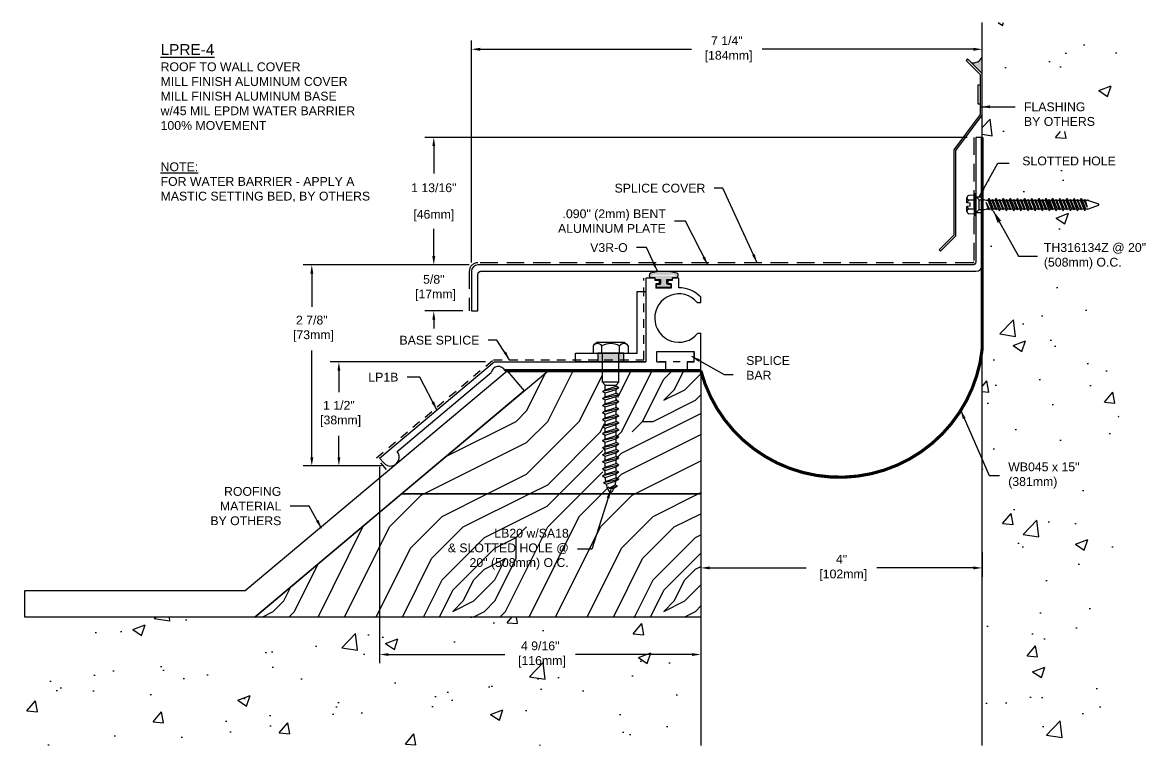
# Model space of a CAD drawing. Header units: inches. Extents: x -2.2 to 33.5, y 0.6 to 11.8.
# Drawn here: x -2.21 to 13.75, y 1.55 to 11.82 of the extents above; entities that cross this region are included whole.
import ezdxf

# ---------------------------------------------------------------- set-up
doc = ezdxf.new("R2010")
doc.units = ezdxf.units.IN
doc.header["$MEASUREMENT"] = 0
doc.linetypes.add('DASHED2', pattern=[0.375, 0.25, -0.125])
for name, color, linetype in [('ANCHORS', 4, 'Continuous'), ('CONDITIONS', 1, 'Continuous'), ('DIMENSIONS', 3, 'Continuous'), ('FILLERS', 2, 'Continuous'), ('METALS', 7, 'Continuous'), ('TEXT', 2, 'Continuous')]:
    doc.layers.add(name, color=color, linetype=linetype)
doc.styles.add('ARIAL', font='arial.ttf')
doc.styles.get("Standard").update_dxf_attribs({"font": 'arial.ttf'})
doc.dimstyles.new('Arial', dxfattribs={"dimtxt": 0.125, "dimasz": 0.125, "dimexe": 0.125, "dimexo": 0.125, "dimgap": 0.125, "dimtad": 0, "dimtih": 1, "dimtoh": 1, "dimdec": 4, "dimzin": 3, "dimdsep": 46, "dimlunit": 4, "dimtxsty": 'ARIAL', "dimcen": 0.125, "dimadec": 0, "dimazin": 0, "dimtfac": 1, "dimtdec": 4, "dimtofl": 0, "dimtmove": 0, "dimatfit": 3, "dimfxl": 0, "dimfrac": 2, "dimtolj": 1, "dimtzin": 0, "dimarcsym": 0})
doc.dimstyles.get("Standard").update_dxf_attribs({"dimtxt": 0.18, "dimasz": 0.18, "dimexe": 0.18, "dimexo": 0.0625, "dimgap": 0.09, "dimtad": 0, "dimtih": 1, "dimtoh": 1, "dimdec": 4, "dimzin": 0, "dimdsep": 46, "dimtxsty": 'Standard', "dimcen": 0.09, "dimadec": 0, "dimazin": 0, "dimtfac": 1, "dimtdec": 4, "dimtofl": 0, "dimtmove": 0, "dimatfit": 3, "dimfxl": 0, "dimtolj": 1, "dimtzin": 0, "dimarcsym": 0})
pattern_1 = [(0, (0.6, 0.15), (3, 3), [0.15, -2.85]), (90, (1.8, 1.2), (-3, 3), [0.3, -2.7]), (45, (1.2, 0.9), (3e-16, 3), [0.2121, -0.6363, 0.2121, -0.4242, 1.485, -1.27294]), (45, (0.45, 0), (3e-16, 3), [0.21213, -0.42426, 0.21213, -3.39412]), (45, (1.5, 0.3), (3e-16, 3), [0.2121, -4.0305]), (45, (1.8, 0.15), (3e-16, 3), [0.2121, -4.0305]), (45, (1.35, 0.45), (3e-16, 3), [0.2121, -4.0305]), (45, (1.2, 0.6), (3e-16, 3), [0.42426, -3.8184]), (45, (1.95, 2.85), (3e-16, 3), [0.4243, -3.8184]), (45, (0.9, 0.75), (3e-16, 3), [0.8485, -3.3941]), (45, (0.75, 0.9), (3e-16, 3), [0.8485, -3.3941]), (45, (2.7, 1.8), (3e-16, 3), [0.8485, -3.3941]), (45, (0.6, 1.2), (3e-16, 3), [0.6364, -3.60624]), (45, (0, 1.65), (3e-16, 3), [0.6364, -3.60624]), (45, (0.3, 1.35), (3e-16, 3), [0.6364, -3.60624]), (45, (2.25, 2.25), (3e-16, 3), [1.0607, -3.182]), (45, (1.95, 2.4), (3e-16, 3), [1.06066, -3.182]), (45, (2.25, 1.65), (3e-16, 3), [1.4849, -2.7577]), (26.565, (0.9, 0.45), (3, 1e-09), [0.3354, -6.3728]), (26.565, (1.5, 1.35), (3, 1e-09), [0.3354, -6.3728]), (26.565, (1.35, 1.05), (3, 1e-09), [0.3354, -6.3728]), (26.565, (0.75, 0.15), (3, 1e-09), [0.6708, -6.0374]), (26.565, (1.35, 1.5), (3, 1e-09), [1.00623, -5.702]), (26.565, (1.05, 1.65), (3, 1e-09), [1.34164, -5.36656]), (26.565, (0.75, 1.8), (3, 1e-09), [1.34164, -5.36656]), (26.565, (0.3, 2.7), (3, 1e-09), [1.34164, -5.36656]), (26.565, (0.3, 2.4), (3, 1e-09), [1.67705, -5.03115]), (26.565, (0.45, 2.1), (3, 1e-09), [1.67705, -5.03115]), (63.435, (1.5, 0.9), (2e-10, 3), [0.3354, -6.3728]), (63.435, (1.05, 0.6), (2e-10, 3), [0.3354, -6.3728]), (63.435, (0.6, 0.15), (2e-10, 3), [0.6708, -6.0374]), (63.435, (1.5, 0.6), (2e-10, 3), [0.6708, -6.0374]), (63.435, (0.3, 0), (2e-10, 3), [1.00623, -5.702]), (63.435, (0, 0), (2e-10, 3), [1.34164, -5.36656]), (63.435, (2.7, 0.15), (2e-10, 3), [1.34164, -5.36656]), (63.435, (1.65, 0.45), (2e-10, 3), [1.34164, -5.36656]), (63.435, (2.25, 0.15), (2e-10, 3), [1.67705, -5.03115]), (63.435, (1.95, 0.3), (2e-10, 3), [1.67705, -5.03115])]

# ---------------------------------------------------------------- blocks, each defined once
blk = doc.blocks.new('*D0')
at = {"layer": 'Defpoints', "color": 0}
for p in [(7.429, 4.418), (11.429, 4.418), (11.429, 4.07)]:
    blk.add_point(p, dxfattribs=at)
at = {"layer": 'DIMENSIONS', "color": 0, "lineweight": -2}
for p, q in [((7.429, 4.293), (7.429, 3.945)), ((11.429, 4.293), (11.429, 3.945)), ((7.554, 4.07), (8.928, 4.07)), ((11.304, 4.07), (9.931, 4.07))]:
    blk.add_line(p, q, dxfattribs=at)
at = {"layer": 'DIMENSIONS', "color": 0}
for points in [[(7.554, 4.091), (7.554, 4.049), (7.429, 4.07)], [(11.304, 4.091), (11.304, 4.049), (11.429, 4.07)]]:
    blk.add_solid(points, dxfattribs=at)
at = {"layer": 'DIMENSIONS', "color": 0, "insert": (9.429, 4.07), "char_height": 0.125, "attachment_point": 5, "style": 'ARIAL'}
blk.add_mtext('\\A1;4"\\P [102mm]', dxfattribs=at)
blk = doc.blocks.new('*D1')
at = {"layer": 'Defpoints', "color": 0}
for p in [(11.429, 11.438), (11.429, 10.337), (4.169, 8.284)]:
    blk.add_point(p, dxfattribs=at)
at = {"layer": 'DIMENSIONS', "color": 0, "lineweight": -2}
for p, q in [((4.169, 8.409), (4.169, 11.563)), ((11.429, 10.462), (11.429, 11.563)), ((4.294, 11.438), (7.298, 11.438)), ((11.304, 11.438), (8.301, 11.438))]:
    blk.add_line(p, q, dxfattribs=at)
at = {"layer": 'DIMENSIONS', "color": 0}
for points in [[(4.294, 11.459), (4.294, 11.417), (4.169, 11.438)], [(11.304, 11.459), (11.304, 11.417), (11.429, 11.438)]]:
    blk.add_solid(points, dxfattribs=at)
at = {"layer": 'DIMENSIONS', "color": 0, "insert": (7.799, 11.438), "char_height": 0.125, "attachment_point": 5, "style": 'ARIAL'}
blk.add_mtext('\\A1;7 1/4"\\P [184mm]', dxfattribs=at)
blk = doc.blocks.new('TH-316134')
for p, q in [((-0.157, 0.019), (0.157, 0.019)), ((-0.157, 0), (-0.157, 0.019)), ((-0.157, 0), (0.157, 0)), ((-0.135, 0.029), (-0.129, 0.1)), ((-0.115, 0), (-0.07, -0.045)), ((-0.097, 0.127), (-0.027, 0.127)), ((-0.065, 0.019), (-0.065, 0.1)), ((-0.023, 0.083), (-0.027, 0.127)), ((-0.023, 0.083), (0.023, 0.083)), ((0.023, 0.083), (0.027, 0.127)), ((0.027, 0.127), (0.097, 0.127)), ((0.064, 0.019), (0.064, 0.1)), ((0.115, 0), (0.07, -0.045)), ((0.135, 0.029), (0.129, 0.1)), ((0.157, 0.019), (0.157, 0)), ((-0.074, -0.184), (0.032, -0.147)), ((-0.07, -0.045), (0.07, -0.045)), ((-0.07, -0.045), (-0.07, -0.112)), ((-0.069, -0.122), (-0.063, -0.148)), ((0.032, -0.147), (-0.062, -0.19)), ((-0.062, -0.177), (0.032, -0.147)), ((-0.062, -0.157), (-0.062, -0.177)), ((0.062, -0.157), (0.062, -0.171)), ((0.069, -0.122), (0.063, -0.148)), ((0.07, -0.045), (0.07, -0.112)), ((-0.086, -0.234), (0.086, -0.184)), ((-0.086, -0.234), (-0.062, -0.221)), ((-0.086, -0.234), (-0.062, -0.247)), ((-0.086, -0.336), (0.086, -0.285)), ((-0.074, -0.184), (-0.062, -0.177)), ((-0.074, -0.184), (-0.062, -0.19)), ((-0.074, -0.285), (0.074, -0.234)), ((-0.074, -0.285), (-0.062, -0.279)), ((-0.074, -0.285), (-0.062, -0.291)), ((0.062, -0.171), (-0.062, -0.221)), ((-0.062, -0.19), (-0.062, -0.221)), ((0.062, -0.197), (-0.062, -0.247)), ((-0.062, -0.279), (0.062, -0.228)), ((0.062, -0.241), (-0.062, -0.291)), ((-0.062, -0.247), (-0.062, -0.279)), ((0.062, -0.272), (-0.062, -0.323)), ((-0.062, -0.291), (-0.062, -0.323)), ((0.062, -0.298), (-0.062, -0.349)), ((0.086, -0.184), (0.062, -0.171)), ((0.086, -0.184), (0.062, -0.197)), ((0.062, -0.197), (0.062, -0.228)), ((0.074, -0.234), (0.062, -0.228)), ((0.074, -0.234), (0.062, -0.241)), ((0.062, -0.241), (0.062, -0.272)), ((0.086, -0.285), (0.062, -0.272)), ((0.086, -0.285), (0.062, -0.298)), ((0.062, -0.298), (0.062, -0.33)), ((-0.086, -0.336), (-0.062, -0.323)), ((-0.086, -0.336), (-0.062, -0.349)), ((-0.086, -0.437), (0.086, -0.387)), ((-0.086, -0.437), (-0.062, -0.425)), ((-0.086, -0.437), (-0.062, -0.45)), ((-0.074, -0.387), (0.074, -0.336)), ((-0.074, -0.387), (-0.062, -0.381)), ((-0.074, -0.387), (-0.062, -0.393)), ((-0.074, -0.488), (0.074, -0.437)), ((-0.062, -0.381), (0.062, -0.33)), ((0.062, -0.342), (-0.062, -0.393)), ((-0.062, -0.349), (-0.062, -0.381)), ((0.062, -0.374), (-0.062, -0.425)), ((-0.062, -0.393), (-0.062, -0.425)), ((0.062, -0.4), (-0.062, -0.45)), ((-0.062, -0.482), (0.062, -0.431)), ((0.062, -0.444), (-0.062, -0.494)), ((-0.062, -0.45), (-0.062, -0.482)), ((0.062, -0.475), (-0.062, -0.526)), ((0.074, -0.336), (0.062, -0.33)), ((0.074, -0.336), (0.062, -0.342)), ((0.062, -0.342), (0.062, -0.374)), ((0.086, -0.387), (0.062, -0.374)), ((0.086, -0.387), (0.062, -0.4)), ((0.062, -0.4), (0.062, -0.431)), ((0.074, -0.437), (0.062, -0.431)), ((0.074, -0.437), (0.062, -0.444)), ((0.062, -0.444), (0.062, -0.475)), ((0.086, -0.488), (0.062, -0.475)), ((-0.086, -0.539), (0.086, -0.488)), ((-0.086, -0.539), (-0.062, -0.526)), ((-0.086, -0.539), (-0.062, -0.552)), ((-0.086, -0.641), (0.086, -0.59)), ((-0.086, -0.641), (-0.062, -0.628)), ((-0.074, -0.488), (-0.062, -0.482)), ((-0.074, -0.488), (-0.062, -0.494)), ((-0.074, -0.59), (0.074, -0.539)), ((-0.074, -0.59), (-0.062, -0.584)), ((-0.074, -0.59), (-0.062, -0.596)), ((-0.062, -0.494), (-0.062, -0.526)), ((0.062, -0.501), (-0.062, -0.552)), ((-0.062, -0.584), (0.062, -0.533)), ((0.062, -0.545), (-0.062, -0.596)), ((-0.062, -0.552), (-0.062, -0.584)), ((0.062, -0.577), (-0.062, -0.628)), ((-0.062, -0.596), (-0.062, -0.628)), ((0.062, -0.603), (-0.062, -0.654)), ((-0.062, -0.685), (0.062, -0.634)), ((0.086, -0.488), (0.062, -0.501)), ((0.062, -0.501), (0.062, -0.533)), ((0.074, -0.539), (0.062, -0.533)), ((0.074, -0.539), (0.062, -0.545)), ((0.062, -0.545), (0.062, -0.577)), ((0.086, -0.59), (0.062, -0.577)), ((0.086, -0.59), (0.062, -0.603)), ((0.062, -0.603), (0.062, -0.634)), ((0.074, -0.641), (0.062, -0.634)), ((-0.086, -0.641), (-0.062, -0.654)), ((-0.086, -0.742), (0.086, -0.691)), ((-0.086, -0.742), (-0.062, -0.729)), ((-0.086, -0.742), (-0.062, -0.755)), ((-0.086, -0.844), (0.086, -0.793)), ((-0.074, -0.691), (0.074, -0.641)), ((-0.074, -0.691), (-0.062, -0.685)), ((-0.074, -0.691), (-0.062, -0.698)), ((-0.074, -0.793), (0.074, -0.742)), ((-0.074, -0.793), (-0.062, -0.787)), ((-0.074, -0.793), (-0.062, -0.799)), ((0.062, -0.647), (-0.062, -0.698)), ((-0.062, -0.654), (-0.062, -0.685)), ((0.062, -0.678), (-0.062, -0.729)), ((-0.062, -0.698), (-0.062, -0.729)), ((0.062, -0.704), (-0.062, -0.755)), ((-0.062, -0.787), (0.062, -0.736)), ((0.062, -0.748), (-0.062, -0.799)), ((-0.062, -0.755), (-0.062, -0.787)), ((0.062, -0.78), (-0.062, -0.831)), ((0.074, -0.641), (0.062, -0.647)), ((0.062, -0.647), (0.062, -0.678)), ((0.086, -0.691), (0.062, -0.678)), ((0.086, -0.691), (0.062, -0.704)), ((0.062, -0.704), (0.062, -0.736)), ((0.074, -0.742), (0.062, -0.736)), ((0.074, -0.742), (0.062, -0.748)), ((0.062, -0.748), (0.062, -0.78)), ((0.086, -0.793), (0.062, -0.78)), ((0.086, -0.793), (0.062, -0.806)), ((-0.086, -0.844), (-0.062, -0.831)), ((-0.086, -0.844), (-0.062, -0.857)), ((-0.086, -0.945), (0.086, -0.895)), ((-0.086, -0.945), (-0.062, -0.932)), ((-0.086, -0.945), (-0.062, -0.958)), ((-0.074, -0.895), (0.074, -0.844)), ((-0.074, -0.895), (-0.062, -0.888)), ((-0.074, -0.895), (-0.062, -0.901)), ((-0.074, -0.996), (0.074, -0.945)), ((-0.062, -0.799), (-0.062, -0.831)), ((0.062, -0.806), (-0.062, -0.857)), ((-0.062, -0.888), (0.062, -0.838)), ((0.062, -0.85), (-0.062, -0.901)), ((-0.062, -0.857), (-0.062, -0.888)), ((0.062, -0.882), (-0.062, -0.932)), ((-0.062, -0.901), (-0.062, -0.932)), ((0.062, -0.907), (-0.062, -0.958)), ((-0.062, -0.99), (0.062, -0.939)), ((0.062, -0.951), (-0.062, -1.002)), ((0.062, -0.806), (0.062, -0.838)), ((0.074, -0.844), (0.062, -0.838)), ((0.074, -0.844), (0.062, -0.85)), ((0.062, -0.85), (0.062, -0.882)), ((0.086, -0.895), (0.062, -0.882)), ((0.086, -0.895), (0.062, -0.907)), ((0.062, -0.907), (0.062, -0.939)), ((0.074, -0.945), (0.062, -0.939)), ((0.074, -0.945), (0.062, -0.951)), ((0.062, -0.951), (0.062, -0.983)), ((-0.086, -1.047), (0.086, -0.996)), ((-0.086, -1.047), (-0.062, -1.034)), ((-0.086, -1.047), (-0.062, -1.06)), ((-0.086, -1.141), (0.086, -1.09)), ((-0.074, -0.996), (-0.062, -0.99)), ((-0.074, -0.996), (-0.062, -1.002)), ((-0.074, -1.09), (0.074, -1.039)), ((-0.074, -1.09), (-0.062, -1.084)), ((-0.074, -1.09), (-0.062, -1.096)), ((-0.062, -0.958), (-0.062, -0.99)), ((0.062, -0.983), (-0.062, -1.034)), ((-0.062, -1.002), (-0.062, -1.034)), ((0.062, -1.009), (-0.062, -1.06)), ((-0.062, -1.084), (0.062, -1.033)), ((0.062, -1.045), (-0.062, -1.096)), ((-0.062, -1.052), (-0.062, -1.084)), ((0.062, -1.077), (-0.062, -1.128)), ((-0.062, -1.096), (-0.062, -1.128)), ((0.062, -1.103), (-0.062, -1.154)), ((0.086, -0.996), (0.062, -0.983)), ((0.086, -0.996), (0.062, -1.009)), ((0.062, -1.001), (0.062, -1.033)), ((0.074, -1.039), (0.062, -1.033)), ((0.074, -1.039), (0.062, -1.045)), ((0.062, -1.045), (0.062, -1.077)), ((0.086, -1.09), (0.062, -1.077)), ((0.086, -1.09), (0.062, -1.103)), ((0.062, -1.103), (0.062, -1.134)), ((-0.086, -1.141), (-0.062, -1.128)), ((-0.086, -1.141), (-0.062, -1.154)), ((-0.086, -1.242), (0.086, -1.191)), ((-0.086, -1.242), (-0.062, -1.229)), ((-0.086, -1.242), (-0.062, -1.255)), ((-0.074, -1.191), (0.074, -1.141)), ((-0.074, -1.191), (-0.062, -1.185)), ((-0.074, -1.191), (-0.062, -1.198)), ((-0.074, -1.293), (0.074, -1.242)), ((-0.062, -1.185), (0.062, -1.134)), ((0.062, -1.147), (-0.062, -1.198)), ((-0.062, -1.154), (-0.062, -1.185)), ((0.062, -1.178), (-0.062, -1.229)), ((-0.062, -1.198), (-0.062, -1.229)), ((0.062, -1.204), (-0.062, -1.255)), ((-0.062, -1.287), (0.062, -1.236)), ((0.062, -1.248), (-0.062, -1.299)), ((-0.062, -1.255), (-0.062, -1.287)), ((0.074, -1.141), (0.062, -1.134)), ((0.074, -1.141), (0.062, -1.147)), ((0.062, -1.147), (0.062, -1.178)), ((0.086, -1.191), (0.062, -1.178)), ((0.086, -1.191), (0.062, -1.204)), ((0.062, -1.204), (0.062, -1.236)), ((0.074, -1.242), (0.062, -1.236)), ((0.074, -1.242), (0.062, -1.248)), ((0.062, -1.248), (0.062, -1.28)), ((-0.086, -1.344), (0.086, -1.293)), ((-0.086, -1.344), (-0.062, -1.331)), ((-0.086, -1.344), (-0.062, -1.357)), ((-0.086, -1.445), (0.086, -1.395)), ((-0.086, -1.445), (-0.062, -1.432)), ((-0.074, -1.293), (-0.062, -1.287)), ((-0.074, -1.293), (-0.062, -1.299)), ((-0.074, -1.395), (0.074, -1.344)), ((-0.074, -1.395), (-0.062, -1.388)), ((-0.074, -1.395), (-0.062, -1.401)), ((0.062, -1.28), (-0.062, -1.331)), ((-0.062, -1.299), (-0.062, -1.331)), ((0.062, -1.306), (-0.062, -1.357)), ((-0.062, -1.388), (0.062, -1.338)), ((0.062, -1.35), (-0.062, -1.401)), ((-0.062, -1.357), (-0.062, -1.388)), ((0.062, -1.382), (-0.062, -1.432)), ((-0.062, -1.401), (-0.062, -1.432)), ((0.062, -1.407), (-0.062, -1.458)), ((0.086, -1.293), (0.062, -1.28)), ((0.086, -1.293), (0.062, -1.306)), ((0.062, -1.306), (0.062, -1.338)), ((0.074, -1.344), (0.062, -1.338)), ((0.074, -1.344), (0.062, -1.35)), ((0.062, -1.35), (0.062, -1.382)), ((0.086, -1.395), (0.062, -1.382)), ((0.086, -1.395), (0.062, -1.407)), ((0.062, -1.407), (0.062, -1.439)), ((-0.086, -1.445), (-0.062, -1.458)), ((-0.086, -1.547), (0.086, -1.496)), ((-0.086, -1.547), (-0.062, -1.534)), ((-0.086, -1.547), (-0.062, -1.56)), ((-0.074, -1.496), (0.074, -1.445)), ((-0.074, -1.496), (-0.062, -1.49)), ((-0.074, -1.496), (-0.062, -1.502)), ((-0.062, -1.49), (0.062, -1.439)), ((0.062, -1.451), (-0.062, -1.502)), ((-0.062, -1.458), (-0.062, -1.49)), ((0.062, -1.483), (-0.062, -1.534)), ((-0.062, -1.502), (-0.062, -1.534)), ((0.062, -1.509), (-0.062, -1.56)), ((-0.062, -1.56), (-0.062, -1.586)), ((-0.034, -1.584), (0.062, -1.541)), ((-0.034, -1.584), (0.074, -1.547)), ((0.062, -1.553), (-0.034, -1.584)), ((0.074, -1.445), (0.062, -1.439)), ((0.074, -1.445), (0.062, -1.451)), ((0.062, -1.451), (0.062, -1.483)), ((0.086, -1.496), (0.062, -1.483)), ((0.086, -1.496), (0.062, -1.509)), ((0.062, -1.509), (0.062, -1.541)), ((0.074, -1.547), (0.062, -1.541)), ((0.074, -1.547), (0.062, -1.553)), ((0.062, -1.553), (0.062, -1.586)), ((-0.06, -1.601), (-0.01, -1.744)), ((0.06, -1.601), (0.01, -1.744))]:
    blk.add_line(p, q)
for centre, radius, start, end in [((-0.146, 0.03), 0.0112, 270, 355), ((-0.097, 0.095), 0.0327, 9.285, 170.715), ((0, 0.038), 0.0896, 107.4215, 136.0407), ((0, 0.038), 0.0896, 43.9593, 72.5785), ((0.097, 0.095), 0.0327, 9.285, 170.715), ((0.146, 0.03), 0.0112, 185, 270), ((-0.023, -0.112), 0.0465, 180, 191.9357), ((-0.109, -0.157), 0.0465, 0, 11.9357), ((0.109, -0.157), 0.0465, 168.0643, 180), ((0.023, -0.112), 0.0465, 348.0643, 0), ((-0.016, -1.586), 0.0465, 180, 199.3058), ((0.016, -1.586), 0.0465, 340.6942, 0), ((0, -1.739), 0.0106, 204.1001, 335.8999)]:
    blk.add_arc(centre, radius, start, end)
blk = doc.blocks.new('TH316134')
blk.add_blockref('TH-316134', (0, 0))
blk = doc.blocks.new('FLASHING')
at = {"layer": 'CONDITIONS'}
blk.add_hatch(color=256, dxfattribs=at).paths.add_polyline_path([(9.429, 11.696, -0.317904), (9.276, 11.618), (9.429, 11.464)])
for points in [[(9.024, 9.169), (8.816, 8.961), (8.838, 8.939), (9.055, 9.156), (9.055, 10.368), (9.429, 10.873), (9.429, 11.464), (9.221, 11.672), (9.2, 11.65), (9.398, 11.452), (9.398, 10.883), (9.024, 10.379)], [(9.371, 11.305), (9.398, 11.305), (9.398, 11.03), (9.371, 11.03)]]:
    blk.add_lwpolyline(points, close=True, dxfattribs=at)
blk.add_arc((9.297, 11.765), 0.149, 261.7227, 332.2653, dxfattribs=at)
blk = doc.blocks.new('V3RforCM')
h = blk.add_hatch(color=256)
h.paths.add_polyline_path([(6.209, 8.255, 0.579646), (6.213, 8.198), (6.276, 8.198), (6.276, 8.167), (6.355, 8.167), (6.355, 8.12), (6.349, 8.094), (6.294, 8.094), (6.294, 8.059), (6.509, 8.059), (6.509, 8.094), (6.454, 8.094), (6.448, 8.12), (6.448, 8.167), (6.526, 8.167), (6.526, 8.198), (6.59, 8.198, 0.579646), (6.594, 8.255, 0.144656)])
edge = h.paths.add_edge_path(flags=16)
edge.add_spline(control_points=[(6.246, 8.22), (6.245, 8.22), (6.2, 8.241), (6.298, 8.232), (6.401, 8.233)], knot_values=[0.028497, 0.028497, 0.028497, 0.028497, 0.032831, 0.201023, 0.201023, 0.201023, 0.201023], degree=3, periodic=0)
edge.add_spline(control_points=[(6.401, 8.233), (6.505, 8.232), (6.603, 8.241), (6.558, 8.22), (6.557, 8.22)], knot_values=[0.028497, 0.028497, 0.028497, 0.028497, 0.196688, 0.201023, 0.201023, 0.201023, 0.201023], degree=3, periodic=0)
edge.add_line((6.557, 8.22), (6.246, 8.22))
blk.add_lwpolyline([(6.594, 8.255, 0.144656), (6.209, 8.255, 0.579646), (6.213, 8.198), (6.276, 8.198), (6.276, 8.167), (6.355, 8.167), (6.355, 8.12), (6.349, 8.094), (6.294, 8.094), (6.294, 8.059), (6.509, 8.059), (6.509, 8.094), (6.454, 8.094), (6.448, 8.12), (6.448, 8.167), (6.526, 8.167), (6.526, 8.198), (6.59, 8.198, 0.579646)], format="xyb", close=True)
blk = doc.blocks.new('*D17')
at = {"layer": 'Defpoints', "color": 0}
for p in [(4.259, 8.374), (3.633, 7.721), (4.169, 7.721)]:
    blk.add_point(p, dxfattribs=at)
at = {"layer": 'DIMENSIONS', "color": 0, "lineweight": -2}
for p, q in [((3.633, 8.499), (3.633, 8.624)), ((4.134, 8.374), (3.508, 8.374)), ((4.044, 7.721), (3.508, 7.721)), ((3.633, 7.596), (3.633, 7.471))]:
    blk.add_line(p, q, dxfattribs=at)
at = {"layer": 'DIMENSIONS', "color": 0}
for points in [[(3.612, 8.499), (3.654, 8.499), (3.633, 8.374)], [(3.612, 7.596), (3.654, 7.596), (3.633, 7.721)]]:
    blk.add_solid(points, dxfattribs=at)
at = {"layer": 'DIMENSIONS', "color": 0, "insert": (3.633, 8.047), "char_height": 0.125, "attachment_point": 5, "style": 'ARIAL'}
blk.add_mtext('\\A1;5/8"\\P [17mm]', dxfattribs=at)
blk = doc.blocks.new('*D18')
at = {"layer": 'Defpoints', "color": 0}
for p in [(2.284, 6.997), (4.491, 6.997), (3.017, 5.518)]:
    blk.add_point(p, dxfattribs=at)
at = {"layer": 'DIMENSIONS', "color": 0, "lineweight": -2}
for p, q in [((4.366, 6.997), (2.159, 6.997)), ((2.284, 6.872), (2.284, 6.568)), ((2.284, 5.643), (2.284, 5.947)), ((2.892, 5.518), (2.159, 5.518))]:
    blk.add_line(p, q, dxfattribs=at)
at = {"layer": 'DIMENSIONS', "color": 0}
for points in [[(2.264, 6.872), (2.305, 6.872), (2.284, 6.997)], [(2.264, 5.643), (2.305, 5.643), (2.284, 5.518)]]:
    blk.add_solid(points, dxfattribs=at)
at = {"layer": 'DIMENSIONS', "color": 0, "insert": (2.284, 6.257), "char_height": 0.125, "attachment_point": 5, "style": 'ARIAL'}
blk.add_mtext('\\A1;1 1/2"\\P [38mm]', dxfattribs=at)
blk = doc.blocks.new('*D19')
at = {"layer": 'Defpoints', "color": 0}
for p in [(4.259, 8.374), (1.899, 5.518), (3.017, 5.518)]:
    blk.add_point(p, dxfattribs=at)
at = {"layer": 'DIMENSIONS', "color": 0, "lineweight": -2}
for p, q in [((4.134, 8.374), (1.774, 8.374)), ((1.899, 8.249), (1.899, 7.778)), ((1.899, 5.643), (1.899, 7.157)), ((2.892, 5.518), (1.774, 5.518))]:
    blk.add_line(p, q, dxfattribs=at)
at = {"layer": 'DIMENSIONS', "color": 0}
for points in [[(1.878, 8.249), (1.92, 8.249), (1.899, 8.374)], [(1.878, 5.643), (1.92, 5.643), (1.899, 5.518)]]:
    blk.add_solid(points, dxfattribs=at)
at = {"layer": 'DIMENSIONS', "color": 0, "insert": (1.899, 7.468), "char_height": 0.125, "attachment_point": 5, "style": 'ARIAL'}
blk.add_mtext('\\A1;2 7/8"\\P [73mm]', dxfattribs=at)
blk = doc.blocks.new('A$CD336')
for p, q in [((3.921, 2.673), (3.796, 2.673)), ((3.796, 2.673), (3.796, 1.485)), ((3.921, 2.673), (3.921, 2.642)), ((3.983, 2.642), (3.921, 2.642)), ((3.983, 2.595), (3.937, 2.595)), ((3.937, 2.595), (3.937, 2.533)), ((3.983, 2.642), (3.983, 2.595)), ((4.108, 2.642), (4.108, 2.595)), ((4.171, 2.642), (4.108, 2.642)), ((4.155, 2.595), (4.108, 2.595)), ((4.155, 2.595), (4.155, 2.533)), ((4.171, 2.673), (4.171, 2.642)), ((4.265, 2.673), (4.171, 2.673)), ((4.265, 2.538), (4.265, 2.673)), ((4.155, 2.533), (3.937, 2.533)), ((4.577, 2.33), (4.577, 2.404)), ((4.527, 2.33), (4.577, 2.33)), ((4.534, 1.893), (4.577, 1.893)), ((4.577, 1.36), (4.577, 1.893)), ((3.953, 1.485), (3.953, 1.63)), ((3.953, 1.63), (4.484, 1.63)), ((4.484, 1.485), (4.484, 1.63)), ((0.011, 0.119), (1.639, 1.485)), ((1.639, 1.485), (3.796, 1.485)), ((3.953, 1.485), (4.078, 1.485)), ((4.078, 1.36), (4.078, 1.485)), ((4.389, 1.485), (4.484, 1.485)), ((4.389, 1.36), (4.389, 1.485)), ((0.26, 0.21), (1.598, 1.333)), ((1.794, 1.36), (4.078, 1.36)), ((4.389, 1.36), (4.577, 1.36)), ((0.011, 0.119), (0.069, 0.05))]:
    blk.add_line(p, q)
for centre, radius, start, end in [((4.265, 2.107), 0.344, 40.4102, 321.5309), ((4.265, 2.107), 0.431, 43.6228, 90), ((1.7, 1.317), 0.103, 24.6753, 170.7749), ((0.165, 0.13), 0.125, 220, 40)]:
    blk.add_arc(centre, radius, start, end)
blk = doc.blocks.new('LP1B')
blk.add_blockref('A$CD336', (-4.265, -2.107))
blk = doc.blocks.new('LB20')
for p, q in [((-0.25, 0.102), (-0.25, 0)), ((-0.25, 0), (0.25, 0)), ((-0.19, 0.156), (-0.238, 0.116)), ((-0.19, 0.156), (0.19, 0.156)), ((-0.125, 0), (-0.125, 0.102)), ((-0.117, -0.412), (-0.117, 0)), ((0.117, -0.412), (0.117, 0)), ((0.125, 0), (0.125, 0.102)), ((0.19, 0.156), (0.238, 0.116)), ((0.25, 0.102), (0.25, 0)), ((-0.078, -0.458), (-0.117, -0.412)), ((0.117, -0.412), (-0.117, -0.412)), ((-0.078, -0.521), (-0.078, -0.458)), ((-0.078, -0.458), (0.078, -0.458)), ((-0.078, -0.521), (0.078, -0.471)), ((0.078, -0.458), (0.117, -0.412)), ((0.078, -0.471), (0.078, -0.458)), ((0.117, -0.494), (0.078, -0.471)), ((0.117, -0.494), (-0.117, -0.544)), ((-0.117, -0.544), (-0.078, -0.521)), ((-0.117, -0.544), (-0.078, -0.566)), ((0.117, -0.594), (-0.117, -0.644)), ((-0.117, -0.644), (-0.078, -0.621)), ((-0.078, -0.566), (0.078, -0.516)), ((-0.078, -0.621), (-0.078, -0.566)), ((-0.078, -0.621), (0.078, -0.571)), ((-0.078, -0.666), (0.078, -0.616)), ((0.117, -0.494), (0.078, -0.516)), ((0.078, -0.571), (0.078, -0.516)), ((0.117, -0.594), (0.078, -0.571)), ((0.117, -0.594), (0.078, -0.616)), ((0.078, -0.671), (0.078, -0.616)), ((-0.117, -0.644), (-0.078, -0.666)), ((0.117, -0.694), (-0.117, -0.744)), ((-0.117, -0.744), (-0.078, -0.721)), ((-0.117, -0.744), (-0.078, -0.766)), ((0.117, -0.794), (-0.117, -0.844)), ((-0.078, -0.721), (-0.078, -0.666)), ((-0.078, -0.721), (0.078, -0.671)), ((-0.078, -0.766), (0.078, -0.716)), ((-0.078, -0.821), (-0.078, -0.766)), ((-0.078, -0.821), (0.078, -0.771)), ((0.117, -0.694), (0.078, -0.671)), ((0.117, -0.694), (0.078, -0.716)), ((0.078, -0.771), (0.078, -0.716)), ((0.117, -0.794), (0.078, -0.771)), ((0.117, -0.794), (0.078, -0.816)), ((-0.117, -0.844), (-0.078, -0.821)), ((-0.117, -0.844), (-0.078, -0.866)), ((0.117, -0.894), (-0.117, -0.944)), ((-0.117, -0.944), (-0.078, -0.921)), ((-0.117, -0.944), (-0.078, -0.966)), ((-0.078, -0.866), (0.078, -0.816)), ((-0.078, -0.921), (-0.078, -0.866)), ((-0.078, -0.921), (0.078, -0.871)), ((-0.078, -0.966), (0.078, -0.916)), ((0.078, -0.871), (0.078, -0.816)), ((0.117, -0.894), (0.078, -0.871)), ((0.117, -0.894), (0.078, -0.916)), ((0.078, -0.971), (0.078, -0.916)), ((0.117, -0.994), (-0.117, -1.044)), ((-0.117, -1.044), (-0.078, -1.021)), ((-0.117, -1.044), (-0.078, -1.066)), ((0.117, -1.094), (-0.117, -1.144)), ((-0.078, -1.021), (-0.078, -0.966)), ((-0.078, -1.021), (0.078, -0.971)), ((-0.078, -1.066), (0.078, -1.016)), ((-0.078, -1.121), (-0.078, -1.066)), ((-0.078, -1.121), (0.078, -1.071)), ((-0.078, -1.166), (0.078, -1.116)), ((0.117, -0.994), (0.078, -0.971)), ((0.117, -0.994), (0.078, -1.016)), ((0.078, -1.071), (0.078, -1.016)), ((0.117, -1.094), (0.078, -1.071)), ((0.117, -1.094), (0.078, -1.116)), ((0.078, -1.171), (0.078, -1.116)), ((-0.117, -1.144), (-0.078, -1.121)), ((-0.117, -1.144), (-0.078, -1.166)), ((0.117, -1.194), (-0.117, -1.244)), ((-0.117, -1.244), (-0.078, -1.221)), ((-0.117, -1.244), (-0.078, -1.266)), ((-0.078, -1.221), (-0.078, -1.166)), ((-0.078, -1.221), (0.078, -1.171)), ((-0.078, -1.266), (0.078, -1.216)), ((-0.078, -1.321), (-0.078, -1.266)), ((-0.078, -1.321), (0.078, -1.271)), ((0.117, -1.194), (0.078, -1.171)), ((0.117, -1.194), (0.078, -1.216)), ((0.078, -1.271), (0.078, -1.216)), ((0.117, -1.294), (0.078, -1.271)), ((0.117, -1.294), (-0.117, -1.344)), ((-0.117, -1.344), (-0.078, -1.321)), ((-0.117, -1.344), (-0.078, -1.366)), ((0.117, -1.394), (-0.117, -1.444)), ((-0.117, -1.444), (-0.078, -1.421)), ((-0.078, -1.366), (0.078, -1.316)), ((-0.078, -1.421), (-0.078, -1.366)), ((-0.078, -1.421), (0.078, -1.371)), ((-0.078, -1.466), (0.078, -1.416)), ((0.117, -1.294), (0.078, -1.316)), ((0.078, -1.371), (0.078, -1.316)), ((0.117, -1.394), (0.078, -1.371)), ((0.117, -1.394), (0.078, -1.416)), ((0.078, -1.471), (0.078, -1.416)), ((-0.117, -1.444), (-0.078, -1.466)), ((0.117, -1.494), (-0.117, -1.544)), ((-0.117, -1.544), (-0.078, -1.521)), ((-0.117, -1.544), (-0.078, -1.566)), ((0.117, -1.594), (-0.117, -1.644)), ((-0.078, -1.521), (-0.078, -1.466)), ((-0.078, -1.521), (0.078, -1.471)), ((-0.078, -1.566), (0.078, -1.516)), ((-0.078, -1.621), (-0.078, -1.566)), ((-0.078, -1.621), (0.078, -1.571)), ((0.117, -1.494), (0.078, -1.471)), ((0.117, -1.494), (0.078, -1.516)), ((0.078, -1.571), (0.078, -1.516)), ((0.117, -1.594), (0.078, -1.571)), ((0.117, -1.594), (0.078, -1.616)), ((-0.117, -1.644), (-0.078, -1.621)), ((-0.117, -1.644), (-0.078, -1.666)), ((0.117, -1.694), (-0.117, -1.744)), ((-0.117, -1.744), (-0.078, -1.721)), ((-0.117, -1.744), (-0.078, -1.766)), ((-0.078, -1.666), (0.078, -1.616)), ((-0.078, -1.721), (-0.078, -1.666)), ((-0.078, -1.721), (0.078, -1.671)), ((-0.078, -1.766), (0.078, -1.716)), ((0.078, -1.671), (0.078, -1.616)), ((0.117, -1.694), (0.078, -1.671)), ((0.117, -1.694), (0.078, -1.716)), ((0.078, -1.766), (0.078, -1.716)), ((0.117, -1.794), (-0.105, -1.844)), ((-0.105, -1.844), (-0.074, -1.823)), ((-0.105, -1.844), (-0.066, -1.862)), ((-0.074, -1.823), (0.078, -1.771)), ((-0.066, -1.862), (0.075, -1.817)), ((-0.022, -1.918), (0.063, -1.874)), ((0.096, -1.893), (-0.022, -1.918)), ((0.096, -1.893), (0.047, -1.92)), ((0.096, -1.893), (0.063, -1.874)), ((0.117, -1.794), (0.075, -1.817)), ((0.117, -1.794), (0.078, -1.771)), ((-0.022, -1.918), (0.047, -1.92))]:
    blk.add_line(p, q)
for centre, radius, start, end in [((-0.188, 0.057), 0.077, 35.7751, 144.2249), ((0, -0.126), 0.26, 61.2813, 118.7187), ((0.187, 0.057), 0.077, 35.7751, 144.2249), ((0.311, -1.766), 0.389, 180, 188.3837), ((0.311, -1.766), 0.389, 194.3207, 216.9667), ((-0.311, -1.766), 0.389, 343.9655, 352.4485), ((-0.311, -1.766), 0.389, 359.2771, 0), ((-0.311, -1.766), 0.389, 323.0333, 336.7752)]:
    blk.add_arc(centre, radius, start, end)
blk = doc.blocks.new('SA18')
blk.add_lwpolyline([(-1, 0.125), (-0.125, 0.125), (-0.125, 1), (0, 1), (0, 0), (-1, 0)], close=True)
blk = doc.blocks.new('*D20')
at = {"layer": 'Defpoints', "color": 0}
for p in [(2.863, 5.631), (7.429, 4.21), (7.429, 2.84)]:
    blk.add_point(p, dxfattribs=at)
at = {"layer": 'DIMENSIONS', "color": 0, "lineweight": -2}
for p, q in [((2.863, 5.506), (2.863, 2.715)), ((7.429, 4.085), (7.429, 2.715)), ((2.988, 2.84), (4.645, 2.84)), ((7.304, 2.84), (5.648, 2.84))]:
    blk.add_line(p, q, dxfattribs=at)
at = {"layer": 'DIMENSIONS', "color": 0}
for points in [[(2.988, 2.86), (2.988, 2.819), (2.863, 2.84)], [(7.304, 2.86), (7.304, 2.819), (7.429, 2.84)]]:
    blk.add_solid(points, dxfattribs=at)
at = {"layer": 'DIMENSIONS', "color": 0, "insert": (5.146, 2.84), "char_height": 0.125, "attachment_point": 5, "style": 'ARIAL'}
blk.add_mtext('\\A1;4 9/16"\\P [116mm]', dxfattribs=at)
blk = doc.blocks.new('*D21')
at = {"layer": 'Defpoints', "color": 0}
for p in [(11.339, 10.187), (3.633, 8.374), (4.259, 8.374)]:
    blk.add_point(p, dxfattribs=at)
at = {"layer": 'DIMENSIONS', "color": 0, "lineweight": -2}
for p, q in [((11.214, 10.187), (3.508, 10.187)), ((3.633, 10.062), (3.633, 9.675)), ((3.633, 8.499), (3.633, 8.885)), ((4.134, 8.374), (3.508, 8.374))]:
    blk.add_line(p, q, dxfattribs=at)
at = {"layer": 'DIMENSIONS', "color": 0}
for points in [[(3.612, 10.062), (3.654, 10.062), (3.633, 10.187)], [(3.612, 8.499), (3.654, 8.499), (3.633, 8.374)]]:
    blk.add_solid(points, dxfattribs=at)
at = {"layer": 'DIMENSIONS', "color": 0, "char_height": 0.125, "attachment_point": 5, "style": 'ARIAL'}
for s, insert in [('\\A1;1 13/16"', (3.633, 9.47)), ('\\A1;[46mm]', (3.633, 9.075))]:
    blk.add_mtext(s, dxfattribs=dict(at, insert=insert))

msp = doc.modelspace()

# ---------------------------------------------------------------- hatches: boundary and pattern name
at = {"layer": 'CONDITIONS'}
h = msp.add_hatch(dxfattribs=at)
h.set_pattern_fill('AR-CONC', color=256, scale=0.25, style=0)
h.set_pattern_definition([(50, (2, 0), (1.79315, -0.15688), [0.1875, -2.0625]), (355, (2, 0), (-0.34688, 1.88048), [0.15, -1.65]), (100.451, (2.1494, -0.013), (1.44627, 1.7236), [0.15935, -1.75286]), (46.184, (2, 0.5), (2.6681, -0.4138), [0.28125, -3.09375]), (96.636, (2.2223, 0.4655), (2.33666, 2.4353), [0.23903, -2.6293]), (351.184, (2, 0.5), (2.33665, 2.4353), [0.225, -2.475]), (21, (2.25, 0.375), (1.49227, -1.00655), [0.1875, -2.0625]), (326, (2.25, 0.375), (0.60829, 1.81288), [0.15, -1.65]), (71.451, (2.3744, 0.2911), (2.10056, 0.80633), [0.15935, -1.75286]), (37.5, (2, 0), (0.0304, 0.832235), [0, -1.63, 0, -1.675, 0, -1.65625]), (7.5, (2, 0), (0.657674, 0.98603), [0, -0.955, 0, -1.5925, 0, -0.63125]), (327.5, (1.4425, 0), (1.334556, -0.056387), [0, -0.625, 0, -1.95, 0, -2.5875]), (317.5, (1.1925, 0), (1.457965, 0.25026), [0, -0.8125, 0, -1.295, 0, -1.8375])])
h.paths.add_polyline_path([(13.37018, 11.8187), (11.42928, 11.8187), (11.42928, 9.29708, 0.10112139), (11.44752, 9.29336), (11.46089, 9.29336), (11.47381, 9.31736), (11.48674, 9.29336), (11.51843, 9.29336), (11.52459, 9.3048), (11.53076, 9.29336), (11.56245, 9.29336), (11.57538, 9.31736), (11.5883, 9.29336), (11.61999, 9.29336), (11.62616, 9.3048), (11.63232, 9.29336), (11.66401, 9.29336), (11.67694, 9.31736), (11.68986, 9.29336), (11.72156, 9.29336), (11.72772, 9.3048), (11.73388, 9.29336), (11.76558, 9.29336), (11.7785, 9.31736), (11.79143, 9.29336), (11.82312, 9.29336), (11.82928, 9.3048), (11.83545, 9.29336), (11.86714, 9.29336), (11.88006, 9.31736), (11.89299, 9.29336), (11.92468, 9.29336), (11.93084, 9.3048), (11.93701, 9.29336), (11.9687, 9.29336), (11.98163, 9.31736), (11.99455, 9.29336), (12.02624, 9.29336), (12.03241, 9.3048), (12.03857, 9.29336), (12.07026, 9.29336), (12.08319, 9.31736), (12.09611, 9.29336), (12.12781, 9.29336), (12.13397, 9.3048), (12.14013, 9.29336), (12.17183, 9.29336), (12.18475, 9.31736), (12.19768, 9.29336), (12.22937, 9.29336), (12.23553, 9.3048), (12.2417, 9.29336), (12.27339, 9.29336), (12.28631, 9.31736), (12.29924, 9.29336), (12.32312, 9.29336), (12.32928, 9.3048), (12.33545, 9.29336), (12.36714, 9.29336), (12.38006, 9.31736), (12.39299, 9.29336), (12.42468, 9.29336), (12.43084, 9.3048), (12.43701, 9.29336), (12.4687, 9.29336), (12.48163, 9.31736), (12.49455, 9.29336), (12.52624, 9.29336), (12.53241, 9.3048), (12.53857, 9.29336), (12.57026, 9.29336), (12.58319, 9.31736), (12.59611, 9.29336), (12.62781, 9.29336), (12.63397, 9.3048), (12.64013, 9.29336), (12.67183, 9.29336), (12.68475, 9.31736), (12.69768, 9.29336), (12.72937, 9.29336), (12.73553, 9.3048), (12.7417, 9.29336), (12.77339, 9.29336), (12.78631, 9.31736), (12.79924, 9.29336), (12.83093, 9.29336), (12.83709, 9.3048), (12.84326, 9.29336), (12.88379, 9.29336), (13.0323, 9.24133, -0.77412328), (13.0323, 9.22088), (12.88379, 9.16886), (12.85002, 9.16886), (12.83709, 9.14486), (12.82417, 9.16886), (12.79248, 9.16886), (12.78631, 9.15741), (12.78015, 9.16886), (12.74846, 9.16886), (12.73553, 9.14486), (12.72261, 9.16886), (12.69091, 9.16886), (12.68475, 9.15741), (12.67859, 9.16886), (12.64689, 9.16886), (12.63397, 9.14486), (12.62104, 9.16886), (12.58935, 9.16886), (12.58319, 9.15741), (12.57702, 9.16886), (12.54533, 9.16886), (12.53241, 9.14486), (12.51948, 9.16886), (12.48779, 9.16886), (12.48163, 9.15741), (12.47546, 9.16886), (12.44377, 9.16886), (12.43084, 9.14486), (12.41792, 9.16886), (12.38623, 9.16886), (12.38006, 9.15741), (12.3739, 9.16886), (12.35002, 9.16886), (12.33709, 9.14486), (12.32417, 9.16886), (12.29248, 9.16886), (12.28631, 9.15741), (12.28015, 9.16886), (12.24846, 9.16886), (12.23553, 9.14486), (12.22261, 9.16886), (12.19091, 9.16886), (12.18475, 9.15741), (12.17859, 9.16886), (12.14689, 9.16886), (12.13397, 9.14486), (12.12104, 9.16886), (12.08935, 9.16886), (12.08319, 9.15741), (12.07702, 9.16886), (12.04533, 9.16886), (12.03241, 9.14486), (12.01948, 9.16886), (11.98779, 9.16886), (11.98163, 9.15741), (11.97546, 9.16886), (11.94377, 9.16886), (11.93084, 9.14486), (11.91792, 9.16886), (11.88623, 9.16886), (11.88006, 9.15741), (11.8739, 9.16886), (11.84221, 9.16886), (11.82928, 9.14486), (11.81636, 9.16886), (11.78466, 9.16886), (11.7785, 9.15741), (11.77234, 9.16886), (11.74064, 9.16886), (11.72772, 9.14486), (11.71479, 9.16886), (11.6831, 9.16886), (11.67694, 9.15741), (11.67077, 9.16886), (11.63908, 9.16886), (11.62616, 9.14486), (11.61323, 9.16886), (11.58154, 9.16886), (11.57538, 9.15741), (11.56921, 9.16886), (11.53752, 9.16886), (11.52459, 9.14486), (11.51167, 9.16886), (11.47998, 9.16886), (11.47381, 9.15741), (11.46765, 9.16886), (11.44752, 9.16886, 0.10112139), (11.42928, 9.16513), (11.42928, 7.18619, -0.00482274), (11.42928, 7.16689), (11.42928, 1.54691), (13.37018, 1.54691), (13.37018, 8.25721), (12.52207, 8.25721), (12.52207, 8.76145), (13.37018, 8.76145)])
h.paths.add_polyline_path([(11.91997, 10.27102), (11.91997, 10.78391), (13.07463, 10.78391), (13.07463, 10.27102)], flags=16)
h.paths.add_polyline_path([(12.85641, 5.68025), (12.85641, 5.11706), (11.72939, 5.11706), (11.72939, 5.68025)], flags=16)
h.paths.add_polyline_path([(11.99146, 10.71441), (13.04117, 10.71441), (13.04117, 10.3121), (11.99146, 10.3121)], flags=8)
h.paths.add_polyline_path([(11.76766, 5.60016), (12.83306, 5.60016), (12.83306, 5.16493), (11.76766, 5.16493)], flags=8)
h = msp.add_hatch(dxfattribs=at)
h.set_pattern_fill('WOODFACE', color=256, scale=3, style=0)
h.set_pattern_definition(pattern_1)
h.paths.add_polyline_path([(6.07015, 6.21591), (6.03109, 6.23846), (6.07015, 6.26101), (6.07015, 6.31591), (6.03109, 6.33846), (6.07015, 6.36101), (6.07015, 6.41591), (6.03109, 6.43846), (6.07015, 6.46101), (6.07015, 6.51591), (6.03109, 6.53846), (6.07015, 6.56101), (6.07015, 6.61591), (6.03109, 6.63846), (6.07015, 6.66101), (6.07015, 6.72423), (6.03109, 6.76988), (6.03109, 6.87219), (5.26018, 6.87219), (3.17462, 5.12219), (7.42928, 5.12219), (7.42928, 6.87219), (6.26546, 6.87219), (6.26546, 6.76988), (6.2264, 6.72422), (6.2264, 6.71101), (6.26546, 6.68846), (6.2264, 6.66591), (6.2264, 6.61101), (6.26546, 6.58846), (6.2264, 6.56591), (6.2264, 6.51101), (6.26546, 6.48846), (6.2264, 6.46591), (6.2264, 6.41101), (6.26546, 6.38846), (6.2264, 6.36591), (6.2264, 6.31101), (6.26546, 6.28846), (6.2264, 6.26591), (6.2264, 6.21101), (6.26546, 6.18846), (6.2264, 6.16591), (6.2264, 6.11101), (6.26546, 6.08846), (6.2264, 6.06591), (6.2264, 6.01101), (6.26546, 5.98846), (6.2264, 5.96591), (6.2264, 5.91101), (6.26546, 5.88846), (6.2264, 5.86591), (6.2264, 5.81101), (6.26546, 5.78846), (6.2264, 5.76591), (6.2264, 5.71101), (6.26546, 5.68846), (6.2264, 5.66591), (6.2264, 5.61101), (6.26546, 5.58846), (6.2264, 5.56591), (6.2264, 5.51101), (6.26546, 5.48846), (6.2264, 5.46591), (6.07015, 5.41591, 0.03659691), (6.0743, 5.35924), (6.22637, 5.411), (6.26546, 5.38846), (6.22303, 5.36483, -0.03703098), (6.21128, 5.30855), (6.24447, 5.28939), (6.19491, 5.26264, -0.06003224), (6.14828, 5.18219, -0.09913477), (6.08223, 5.31977), (6.04346, 5.33846), (6.0743, 5.35924, -0.03659691), (6.07015, 5.41591), (6.03109, 5.43846), (6.07015, 5.46101), (6.07015, 5.51591), (6.03109, 5.53846), (6.07015, 5.56101), (6.07015, 5.61591), (6.03109, 5.63846), (6.07015, 5.66101), (6.07015, 5.71591), (6.03109, 5.73846), (6.07015, 5.76101), (6.07015, 5.81591), (6.03109, 5.83846), (6.07015, 5.86101), (6.07015, 5.91591), (6.03109, 5.93846), (6.07015, 5.96101), (6.07015, 6.01591), (6.03109, 6.03846), (6.07015, 6.06101), (6.07015, 6.11591), (6.03109, 6.13846), (6.07015, 6.16101)])
h = msp.add_hatch(dxfattribs=at)
h.set_pattern_fill('WOODFACE', color=256, scale=3, style=0)
h.set_pattern_definition(pattern_1)
h.paths.add_polyline_path([(3.17462, 5.12219), (1.08905, 3.37219), (7.42928, 3.37219), (7.42928, 5.12219)])
h.paths.add_polyline_path([(3.8143, 4.65971), (5.58314, 4.65971), (5.58314, 4.01214), (3.8143, 4.01214)], flags=24)
h = msp.add_hatch(dxfattribs=at)
h.set_pattern_fill('AR-CONC', color=256, scale=0.25, style=0)
h.set_pattern_definition([(50, (-0.0113, 0), (1.79315, -0.15688), [0.1875, -2.0625]), (355, (-0.0113, 0), (-0.34688, 1.8805), [0.15, -1.65]), (100.451, (0.1381, -0.013), (1.44627, 1.7236), [0.15935, -1.75286]), (46.184, (-0.0113, 0.5), (2.6681, -0.4138), [0.28125, -3.09375]), (96.636, (0.211, 0.4655), (2.3367, 2.4353), [0.239, -2.6293]), (351.184, (-0.0113, 0.5), (2.3367, 2.4353), [0.225, -2.475]), (21, (0.2387, 0.375), (1.49227, -1.00655), [0.1875, -2.0625]), (326, (0.2387, 0.375), (0.6083, 1.81288), [0.15, -1.65]), (71.451, (0.363, 0.2911), (2.10056, 0.80633), [0.15935, -1.75286]), (37.5, (-0.0113, 0), (0.0304, 0.832235), [0, -1.63, 0, -1.675, 0, -1.65625]), (7.5, (-0.0113, 0), (0.65767, 0.98603), [0, -0.955, 0, -1.5925, 0, -0.63125]), (327.5, (-0.5688, 0), (1.334556, -0.056387), [0, -0.625, 0, -1.95, 0, -2.5875]), (317.5, (-0.8188, 0), (1.45797, 0.25026), [0, -0.8125, 0, -1.295, 0, -1.8375])])
h.paths.add_polyline_path([(7.42928, 3.37219), (1.08905, 3.37219), (-2.18235, 3.37219), (-2.21408, 1.54691), (7.42928, 1.54691)])
at = {"layer": 'METALS'}
msp.add_hatch(color=256, dxfattribs=at).paths.add_polyline_path([(5.96356, 7.12219), (5.96356, 6.99719), (6.33299, 6.99719), (6.33299, 7.12219)])

# ---------------------------------------------------------------- linework, layer by layer
for p, q in [((11.33928, 9.34385), (11.42928, 9.34385)), ((11.33928, 9.11885), (11.42928, 9.11885))]:
    msp.add_line(p, q)
at = {"layer": 'CONDITIONS'}
for p, q in [((11.42928, 1.54691), (11.42928, 11.8187)), ((7.42928, 3.37219), (7.42928, 1.54691))]:
    msp.add_line(p, q, dxfattribs=at)
for points in [[(-2.18235, 3.74719), (0.95256, 3.74719), (4.67679, 6.87219), (4.91783, 6.58492), (1.08905, 3.37219), (-2.18235, 3.37219)], [(7.42928, 5.12219), (3.17462, 5.12219), (5.26018, 6.87219), (7.42928, 6.87219)], [(3.17462, 5.12219), (7.42928, 5.12219), (7.42928, 3.37219), (1.08905, 3.37219)]]:
    msp.add_lwpolyline(points, close=True, dxfattribs=at)
at = {"layer": 'FILLERS', "const_width": 0.045}
for points in [[(11.42928, 10.18669), (11.42928, 7.16689)], [(4.64602, 6.87219), (7.42928, 6.87219)]]:
    msp.add_lwpolyline(points, dxfattribs=at)
msp.add_lwpolyline([(7.42928, 6.87219, 0.83241462), (11.42928, 7.18619)], format="xyb", dxfattribs=at)
at = {"layer": 'METALS', "linetype": 'DASHED2'}
msp.add_lwpolyline([(11.30803, 10.18669), (11.30803, 8.41869, -0.41421356), (11.29428, 8.40494), (4.25898, 8.40494, 0.41421356), (4.13773, 8.28369), (4.13773, 7.72119)], format="xyb", dxfattribs=at)
at = {"layer": 'METALS'}
msp.add_lwpolyline([(4.30398, 8.28369), (11.33928, 8.28369, 0.41421356), (11.42928, 8.37369), (11.42928, 10.18669), (11.33928, 10.18669), (11.33928, 8.41869, -0.41421356), (11.29428, 8.37369), (4.25898, 8.37369, 0.41421356), (4.16898, 8.28369), (4.16898, 7.72119), (4.25898, 7.72119), (4.25898, 8.23869, -0.41421356)], format="xyb", close=True, dxfattribs=at)
at = {"layer": 'METALS', "linetype": 'DASHED2', "ltscale": 0.5}
msp.add_lwpolyline([(2.96094, 5.46643), (2.81941, 5.63511), (4.4799, 7.02844), (6.61703, 7.02844), (6.61703, 8.18519)], dxfattribs=at)
at = {"layer": 'METALS'}
msp.add_lwpolyline([(6.33299, 7.12219), (5.96356, 7.12219), (5.96356, 6.99719), (6.33299, 6.99719), (6.33299, 7.12219)], dxfattribs=at)
at = {"layer": 'METALS', "linetype": 'DASHED2', "ltscale": 0.25}
msp.add_lwpolyline([(6.80528, 7.14219), (7.33628, 7.14219), (7.33628, 6.99719), (6.80528, 6.99719)], close=True, dxfattribs=at)

# ---------------------------------------------------------------- block references
for name, p in [('FLASHING', (2, -0.37036)), ('SA18', (6.64828, 6.99719))]:
    msp.add_blockref(name, p)
at = {"layer": 'ANCHORS', "rotation": 90}
msp.add_blockref('TH316134', (11.33928, 9.23111), dxfattribs=at)
at = {"layer": 'ANCHORS'}
msp.add_blockref('LB20', (6.14828, 7.12219), dxfattribs=at)
at = {"layer": 'FILLERS'}
msp.add_blockref('V3RforCM', (0.5, 0), dxfattribs=at)
at = {"layer": 'METALS'}
msp.add_blockref('LP1B', (7.11728, 7.61919), dxfattribs=at)

# ---------------------------------------------------------------- texts
at = {"layer": 'TEXT', "attachment_point": 1, "style": 'ARIAL'}
for s, insert, char_height, width in [('{\\LLPRE-4\\P\\H0.8x;\\lROOF TO WALL COVER\\PMILL FINISH ALUMINUM COVER\\PMILL FINISH ALUMINUM BASE\\Pw/45 MIL EPDM WATER BARRIER\\P100% MOVEMENT}', (-0.25037, 11.51219), 0.15625, 3.3125), ('{\\LNOTE:}\\PFOR WATER BARRIER - APPLY A MASTIC SETTING BED, BY OTHERS', (-0.25037, 9.83122), 0.125, 3.3730366)]:
    msp.add_mtext(s, dxfattribs=dict(at, insert=insert, char_height=char_height, width=width))
at = {"layer": 'TEXT', "char_height": 0.125, "style": 'ARIAL'}
for s, insert, attachment_point in [('\\A1;FLASHING\\PBY OTHERS', (12.02271, 10.68316), 1), ('\\A1;SLOTTED HOLE', (11.99886, 9.91382), 1), ('SPLICE COVER', (7.49335, 9.46478), 6), ('.090" (2mm) BENT\\PALUMINUM PLATE', (6.93193, 8.99612), 6), ('V3R-O', (6.3896, 8.61991), 6), ('TH316134Z @ 20"\\P(508mm) O.C.', (12.3057, 8.49883), 4), ('BASE SPLICE', (4.28078, 7.30418), 6), ('SPLICE\\PBAR', (8.07431, 6.91184), 4), ('LP1B', (3.12962, 6.78055), 6), ('WB045 x 15"\\P(381mm)', (11.79891, 5.38254), 4), ('ROOFING\\PMATERIAL\\PBY OTHERS', (1.46607, 4.94749), 6), ('LB20 w/SA18\\P& SLOTTED HOLE @\\P20" (508mm) O.C.', (5.55189, 4.33592), 6)]:
    msp.add_mtext(s, dxfattribs=dict(at, insert=insert, attachment_point=attachment_point))

# ---------------------------------------------------------------- dimensions: what is measured, and where the dimension line sits
at = {"layer": 'DIMENSIONS'}
for base, p1, p2, picture, middle in [((11.42928, 11.43817), (4.16898, 8.28369), (11.42928, 10.337), '*D1', (7.79913, 11.43817)), ((7.429276, 2.839665), (2.863432, 5.631261), (7.429276, 4.209547), '*D20', (5.146354, 2.839665)), ((11.42928, 4.06981), (7.42928, 4.41823), (11.42928, 4.41823), '*D0', (9.42928, 4.06981))]:
    dim = msp.add_linear_dim(base=base, p1=p1, p2=p2, dimstyle='Arial', override={"dimpost": '\\X'}, dxfattribs=at)
    dim.commit()
    dim.dimension.update_dxf_attribs({"geometry": picture, "text_midpoint": middle, "dimtype": 160})
dim = msp.add_linear_dim(base=(3.63333, 8.37369), p1=(11.33928, 10.18669), p2=(4.25898, 8.37369), angle=90, dimstyle='Arial', override={"dimpost": '\\X'}, dxfattribs=at)
dim.commit()
dim.dimension.update_dxf_attribs({"geometry": '*D21', "text_midpoint": (3.63333, 9.28019)})
for base, p1, p2, picture, middle in [((3.63333, 7.72119), (4.25898, 8.37369), (4.16898, 7.72119), '*D17', (3.63333, 8.04744)), ((1.89916, 5.51767), (4.25898, 8.37369), (3.01704, 5.51767), '*D19', (1.89916, 7.46756)), ((2.28435, 6.99719), (3.01704, 5.51767), (4.49128, 6.99719), '*D18', (2.28435, 6.25743))]:
    dim = msp.add_linear_dim(base=base, p1=p1, p2=p2, angle=90, dimstyle='Arial', override={"dimpost": '\\X'}, dxfattribs=at)
    dim.commit()
    dim.dimension.update_dxf_attribs({"geometry": picture, "text_midpoint": middle, "dimtype": 160})

# ---------------------------------------------------------------- leaders
at = {"layer": 'TEXT', "annotation_type": 0, "has_hookline": 1, "hookline_direction": 0}
for points, override, text_width in [([(11.41377, 10.62066), (11.89771, 10.62066)], {"dimgap": 0.125, "dimtad": 0}, 0.98721), ([(7.2959, 7.07712), (7.76181, 6.81809), (7.88681, 6.81809)], {"dimgap": 0.1875, "dimtad": 0}, 0.60394)]:
    msp.add_leader(points, dimstyle='Arial', override=override, dxfattribs=dict(at, text_width=text_width))
at = {"layer": 'TEXT'}
msp.add_leader([(11.38428, 9.34385), (11.65224, 9.82007), (11.81136, 9.82007)], dimstyle='Arial', override={"dimgap": 0.1875, "dimtad": 0}, dxfattribs=at)
at = {"layer": 'TEXT', "annotation_type": 0, "has_hookline": 1}
for points, dimstyle, hookline_direction, text_width in [([(8.22898, 8.40494), (7.74335, 9.46478), (7.61835, 9.46478)], 'Arial', 1, 1.28061), ([(11.58541, 9.14514), (11.94385, 8.49883), (12.2157, 8.49883)], 'Standard', 0, 1.4404), ([(7.52714, 8.37369), (7.21254, 8.99612), (7.05693, 8.99612)], 'Arial', 1, 1.5237), ([(6.81114, 8.28369), (6.65514, 8.61991), (6.5146, 8.61991)], 'Arial', 1, 0.52507), ([(4.71037, 7.02844), (4.53078, 7.30418), (4.40578, 7.30418)], 'Arial', 1, 1.1134), ([(3.67735, 6.31422), (3.43273, 6.78055), (3.25462, 6.78055)], 'Arial', 1, 0.4051), ([(11.12285, 6.30793), (11.52958, 5.38254), (11.67391, 5.38254)], 'Arial', 0, 1.0029), ([(6.14828, 5.18219), (5.87964, 4.33592), (5.67689, 4.33592)], 'Arial', 1, 1.70634), ([(2.03821, 4.63078), (1.86169, 4.94749), (1.59107, 4.94749)], 'Arial', 1, 0.98721)]:
    msp.add_leader(points, dimstyle=dimstyle, dxfattribs=dict(at, hookline_direction=hookline_direction, text_width=text_width))

doc.saveas('drawing.dxf')
